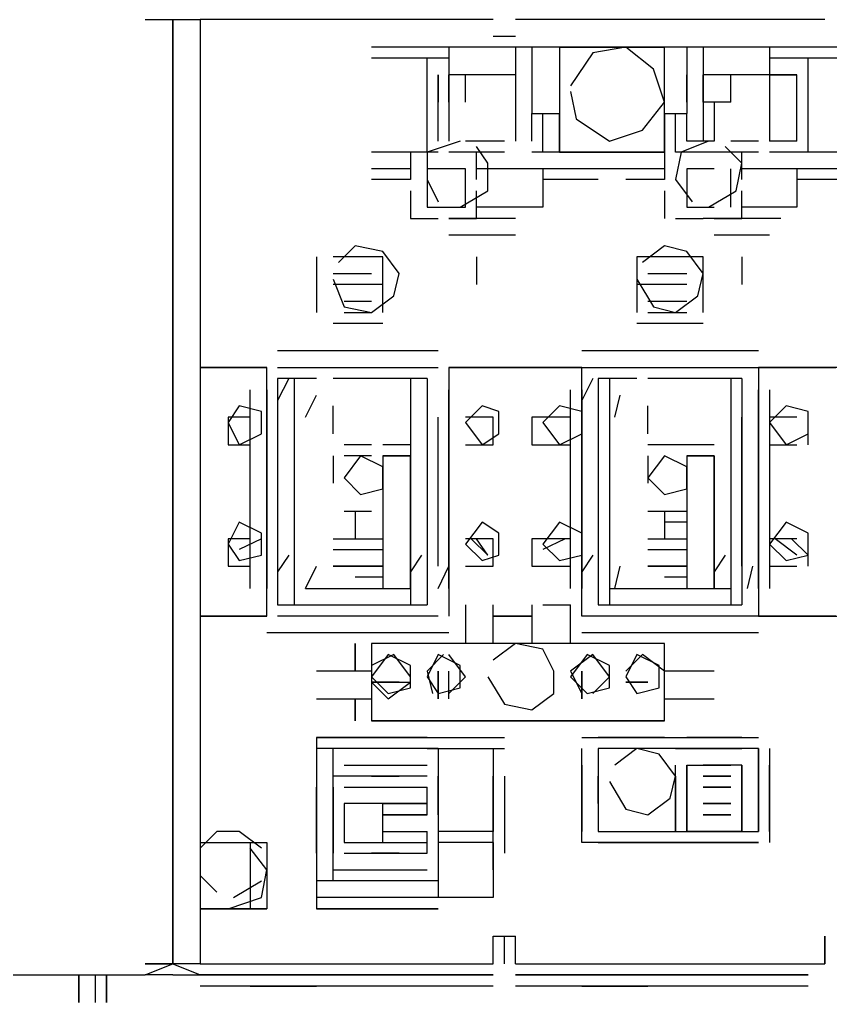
# Model space of a CAD drawing. Header units: millimetres. Extents: x 5 to 415, y 48 to 251.
# Drawn here: x 130.356 to 132.945, y 175.772 to 178.911 of the extents above; entities that cross this region are included whole.
import ezdxf

# ---------------------------------------------------------------- set-up
doc = ezdxf.new("R2010")
doc.units = ezdxf.units.MM
doc.layers.add('P', color=7, linetype='Continuous')

msp = doc.modelspace()

# ---------------------------------------------------------------- linework, layer by layer
at = {"layer": 'P'}
for points in [[(130.757, 178.911), (130.845, 178.911)], [(130.757, 178.911), (130.845, 178.911)], [(130.757, 178.911), (130.845, 178.911)], [(130.845, 178.911), (130.845, 175.895)], [(130.845, 178.911), (130.845, 175.895)], [(130.845, 178.911), (130.933, 178.911)], [(130.845, 175.895), (130.845, 178.911)], [(130.845, 175.895), (130.845, 178.911)], [(130.933, 178.911), (130.933, 175.895)], [(130.933, 178.911), (130.933, 176.318)], [(131.868, 178.911), (130.933, 178.911)], [(132.927, 178.911), (131.939, 178.911)], [(131.868, 178.858), (131.939, 178.858)], [(132.08, 178.823), (131.48, 178.823)], [(131.727, 178.823), (131.48, 178.823)], [(131.727, 178.823), (131.48, 178.823)], [(131.727, 178.823), (131.48, 178.823)], [(131.727, 178.823), (131.48, 178.823)], [(132.08, 178.823), (131.48, 178.823)], [(131.727, 178.823), (131.727, 178.735)], [(131.939, 178.823), (131.727, 178.823)], [(131.939, 178.823), (131.939, 178.735)], [(132.08, 178.823), (131.992, 178.823)], [(131.992, 178.823), (131.992, 178.735)], [(132.08, 178.823), (132.08, 178.488)], [(132.415, 178.823), (132.08, 178.823)], [(132.08, 178.823), (132.08, 178.488)], [(132.415, 178.823), (132.08, 178.823)], [(132.415, 178.823), (132.08, 178.823)], [(132.08, 178.823), (132.415, 178.823)], [(132.186, 178.805), (132.115, 178.7)], [(132.186, 178.805), (132.115, 178.7)], [(132.292, 178.823), (132.186, 178.805)], [(132.292, 178.823), (132.186, 178.805)], [(132.38, 178.753), (132.292, 178.823)], [(132.38, 178.753), (132.292, 178.823)], [(132.486, 178.823), (132.415, 178.823)], [(132.415, 178.488), (132.415, 178.823)], [(132.415, 178.488), (132.415, 178.823)], [(133.809, 178.823), (132.415, 178.823)], [(133.809, 178.823), (132.415, 178.823)], [(132.486, 178.823), (132.486, 178.735)], [(132.539, 178.823), (132.539, 178.735)], [(132.75, 178.823), (132.539, 178.823)], [(132.75, 178.823), (132.75, 178.735)], [(132.927, 178.823), (132.75, 178.823)], [(132.927, 178.823), (132.75, 178.823)], [(132.927, 178.823), (132.75, 178.823)], [(132.927, 178.823), (132.75, 178.823)], [(131.657, 178.788), (131.48, 178.788)], [(131.727, 178.788), (131.48, 178.788)], [(131.727, 178.788), (131.48, 178.788)], [(131.727, 178.788), (131.48, 178.788)], [(131.727, 178.788), (131.48, 178.788)], [(131.657, 178.488), (131.657, 178.788)], [(131.657, 178.488), (131.657, 178.788)], [(132.927, 178.788), (132.75, 178.788)], [(132.927, 178.788), (132.75, 178.788)], [(132.927, 178.788), (132.75, 178.788)], [(133.385, 178.788), (132.75, 178.788)], [(133.262, 178.788), (132.874, 178.788)], [(132.874, 178.488), (132.874, 178.788)], [(132.874, 178.488), (132.874, 178.788)], [(131.657, 178.523), (131.657, 178.735)], [(131.692, 178.735), (131.692, 178.647)], [(131.692, 178.647), (131.692, 178.735)], [(131.692, 178.523), (131.692, 178.735)], [(131.692, 178.523), (131.692, 178.735)], [(131.692, 178.523), (131.692, 178.735)], [(131.939, 178.735), (131.727, 178.735)], [(131.727, 178.647), (131.727, 178.735)], [(131.727, 178.735), (131.727, 178.647)], [(131.78, 178.647), (131.78, 178.735)], [(131.939, 178.735), (131.939, 178.523)], [(131.939, 178.735), (131.939, 178.523)], [(131.992, 178.735), (131.992, 178.611)], [(132.415, 178.647), (132.38, 178.753)], [(132.415, 178.647), (132.38, 178.753)], [(132.486, 178.735), (132.486, 178.611)], [(132.486, 178.735), (132.486, 178.647)], [(132.486, 178.647), (132.486, 178.735)], [(132.75, 178.735), (132.539, 178.735)], [(132.539, 178.647), (132.539, 178.735)], [(132.539, 178.735), (132.539, 178.647)], [(132.627, 178.735), (132.539, 178.735)], [(132.627, 178.647), (132.627, 178.735)], [(132.75, 178.735), (132.75, 178.523)], [(132.75, 178.735), (132.75, 178.523)], [(132.838, 178.735), (132.75, 178.735)], [(132.75, 178.735), (132.838, 178.735)], [(132.838, 178.523), (132.838, 178.735)], [(132.838, 178.523), (132.838, 178.735)], [(132.838, 178.523), (132.838, 178.735)], [(132.874, 178.523), (132.874, 178.735)], [(132.115, 178.682), (132.133, 178.594)], [(132.115, 178.682), (132.133, 178.594)], [(131.727, 178.647), (131.727, 178.523)], [(131.727, 178.647), (131.727, 178.523)], [(132.345, 178.558), (132.415, 178.647)], [(132.345, 178.558), (132.415, 178.647)], [(132.627, 178.647), (132.539, 178.647)], [(132.539, 178.647), (132.539, 178.523)], [(132.574, 178.647), (132.574, 178.523)], [(131.992, 178.611), (132.08, 178.611)], [(131.992, 178.523), (131.992, 178.611)], [(131.992, 178.523), (131.992, 178.611)], [(131.992, 178.523), (131.992, 178.611)], [(132.027, 178.523), (132.027, 178.611)], [(132.027, 178.488), (132.027, 178.611)], [(132.027, 178.488), (132.027, 178.611)], [(132.08, 178.488), (132.08, 178.611)], [(132.415, 178.611), (132.486, 178.611)], [(132.415, 178.611), (132.415, 178.488)], [(132.45, 178.523), (132.45, 178.611)], [(132.45, 178.488), (132.45, 178.611)], [(132.45, 178.488), (132.45, 178.611)], [(132.486, 178.523), (132.486, 178.611)], [(132.486, 178.523), (132.486, 178.611)], [(132.486, 178.523), (132.486, 178.611)], [(132.133, 178.594), (132.239, 178.523)], [(132.133, 178.594), (132.239, 178.523)], [(132.239, 178.523), (132.345, 178.558)], [(132.239, 178.523), (132.345, 178.558)], [(131.763, 178.523), (131.657, 178.488)], [(131.763, 178.523), (131.657, 178.488)], [(131.763, 178.523), (131.657, 178.488)], [(131.904, 178.523), (131.78, 178.523)], [(132.556, 178.523), (132.468, 178.488)], [(132.556, 178.523), (132.468, 178.488)], [(132.556, 178.523), (132.468, 178.488)], [(132.574, 178.523), (132.486, 178.523)], [(132.715, 178.523), (132.627, 178.523)], [(132.838, 178.523), (132.75, 178.523)], [(131.604, 178.488), (131.48, 178.488)], [(131.604, 178.488), (131.48, 178.488)], [(131.692, 178.488), (131.604, 178.488)], [(131.604, 178.488), (131.604, 178.4)], [(131.657, 178.488), (131.657, 178.4)], [(131.657, 178.488), (131.657, 178.4)], [(131.657, 178.488), (131.657, 178.4)], [(131.815, 178.488), (131.727, 178.488)], [(131.904, 178.488), (131.78, 178.488)], [(131.851, 178.453), (131.815, 178.506)], [(131.851, 178.453), (131.815, 178.506)], [(131.851, 178.453), (131.815, 178.506)], [(131.815, 178.4), (131.815, 178.488)], [(132.08, 178.488), (131.992, 178.488)], [(132.415, 178.488), (132.08, 178.488)], [(132.08, 178.488), (132.415, 178.488)], [(132.292, 178.488), (132.203, 178.488)], [(132.292, 178.488), (132.203, 178.488)], [(132.415, 178.488), (132.415, 178.4)], [(132.468, 178.488), (132.45, 178.4)], [(132.468, 178.488), (132.45, 178.4)], [(132.468, 178.488), (132.45, 178.4)], [(132.539, 178.488), (132.45, 178.488)], [(132.574, 178.488), (132.486, 178.488)], [(132.662, 178.488), (132.574, 178.488)], [(132.662, 178.453), (132.609, 178.506)], [(132.662, 178.453), (132.609, 178.506)], [(132.662, 178.453), (132.609, 178.506)], [(132.715, 178.488), (132.627, 178.488)], [(132.662, 178.4), (132.662, 178.488)], [(132.838, 178.488), (132.75, 178.488)], [(133.262, 178.488), (132.786, 178.488)], [(133.262, 178.488), (132.874, 178.488)], [(131.851, 178.364), (131.851, 178.453)], [(131.851, 178.364), (131.851, 178.453)], [(131.851, 178.364), (131.851, 178.453)], [(132.644, 178.364), (132.662, 178.453)], [(132.644, 178.364), (132.662, 178.453)], [(132.644, 178.364), (132.662, 178.453)], [(131.604, 178.435), (131.48, 178.435)], [(131.604, 178.435), (131.48, 178.435)], [(131.604, 178.435), (131.48, 178.435)], [(131.604, 178.435), (131.48, 178.435)], [(131.604, 178.435), (131.48, 178.435)], [(131.604, 178.435), (131.48, 178.435)], [(131.604, 178.435), (131.48, 178.435)], [(131.604, 178.435), (131.48, 178.435)], [(131.78, 178.435), (131.657, 178.435)], [(131.657, 178.435), (131.657, 178.312)], [(131.78, 178.312), (131.78, 178.435)], [(132.027, 178.435), (131.815, 178.435)], [(132.203, 178.435), (131.992, 178.435)], [(132.027, 178.435), (132.027, 178.312)], [(132.203, 178.435), (132.027, 178.435)], [(132.203, 178.435), (132.027, 178.435)], [(132.203, 178.435), (132.027, 178.435)], [(132.203, 178.435), (132.027, 178.435)], [(132.203, 178.435), (132.027, 178.435)], [(132.203, 178.435), (132.027, 178.435)], [(132.203, 178.435), (132.027, 178.435)], [(132.415, 178.435), (132.08, 178.435)], [(132.415, 178.435), (132.292, 178.435)], [(132.415, 178.435), (132.292, 178.435)], [(132.415, 178.435), (132.292, 178.435)], [(132.415, 178.435), (132.292, 178.435)], [(132.415, 178.435), (132.292, 178.435)], [(132.415, 178.435), (132.292, 178.435)], [(132.415, 178.435), (132.292, 178.435)], [(132.415, 178.435), (132.292, 178.435)], [(132.574, 178.435), (132.486, 178.435)], [(132.486, 178.435), (132.486, 178.312)], [(132.627, 178.312), (132.627, 178.435)], [(132.838, 178.435), (132.662, 178.435)], [(132.927, 178.435), (132.786, 178.435)], [(132.838, 178.435), (132.838, 178.312)], [(132.927, 178.435), (132.838, 178.435)], [(132.927, 178.435), (132.838, 178.435)], [(132.927, 178.435), (132.838, 178.435)], [(132.927, 178.435), (132.838, 178.435)], [(132.927, 178.435), (132.838, 178.435)], [(132.927, 178.435), (132.838, 178.435)], [(133.262, 178.435), (132.838, 178.435)], [(131.604, 178.4), (131.48, 178.4)], [(131.657, 178.4), (131.692, 178.329)], [(131.657, 178.4), (131.692, 178.329)], [(131.657, 178.4), (131.692, 178.329)], [(132.203, 178.4), (132.027, 178.4)], [(132.415, 178.4), (132.292, 178.4)], [(132.45, 178.4), (132.503, 178.329)], [(132.45, 178.4), (132.503, 178.329)], [(132.45, 178.4), (132.503, 178.329)], [(133.262, 178.4), (132.838, 178.4)], [(131.604, 178.364), (131.604, 178.276)], [(131.763, 178.312), (131.851, 178.364)], [(131.763, 178.312), (131.851, 178.364)], [(131.763, 178.312), (131.851, 178.364)], [(131.815, 178.276), (131.815, 178.364)], [(132.415, 178.364), (132.415, 178.276)], [(132.556, 178.312), (132.644, 178.364)], [(132.556, 178.312), (132.644, 178.364)], [(132.556, 178.312), (132.644, 178.364)], [(132.662, 178.276), (132.662, 178.364)], [(131.657, 178.312), (131.78, 178.312)], [(132.027, 178.312), (131.815, 178.312)], [(132.486, 178.312), (132.574, 178.312)], [(132.838, 178.312), (132.662, 178.312)], [(131.604, 178.276), (131.692, 178.276)], [(131.727, 178.276), (131.815, 178.276)], [(131.939, 178.276), (131.727, 178.276)], [(131.939, 178.276), (131.815, 178.276)], [(132.45, 178.276), (132.539, 178.276)], [(132.786, 178.276), (132.539, 178.276)], [(132.574, 178.276), (132.662, 178.276)], [(132.786, 178.276), (132.662, 178.276)], [(131.939, 178.223), (131.727, 178.223)], [(132.75, 178.223), (132.574, 178.223)], [(131.427, 178.188), (131.374, 178.135)], [(131.427, 178.188), (131.374, 178.135)], [(131.516, 178.17), (131.427, 178.188)], [(131.516, 178.17), (131.427, 178.188)], [(131.568, 178.1), (131.516, 178.17)], [(131.568, 178.1), (131.516, 178.17)], [(132.415, 178.188), (132.345, 178.135)], [(132.415, 178.188), (132.345, 178.135)], [(132.486, 178.17), (132.415, 178.188)], [(132.486, 178.17), (132.415, 178.188)], [(132.539, 178.1), (132.486, 178.17)], [(132.539, 178.1), (132.486, 178.17)], [(131.304, 178.153), (131.304, 177.976)], [(131.516, 178.153), (131.357, 178.153)], [(131.48, 178.153), (131.392, 178.153)], [(131.516, 177.976), (131.516, 178.153)], [(131.815, 178.153), (131.815, 178.065)], [(131.815, 178.153), (131.815, 178.065)], [(132.327, 178.153), (132.327, 177.976)], [(132.539, 178.153), (132.327, 178.153)], [(132.486, 178.153), (132.362, 178.153)], [(132.45, 178.153), (132.362, 178.153)], [(132.539, 177.976), (132.539, 178.153)], [(132.662, 178.153), (132.662, 178.065)], [(132.662, 178.153), (132.662, 178.065)], [(131.357, 178.1), (131.48, 178.1)], [(131.357, 178.082), (131.392, 177.994)], [(131.357, 178.082), (131.392, 177.994)], [(131.551, 178.029), (131.568, 178.1)], [(131.551, 178.029), (131.568, 178.1)], [(132.327, 178.082), (132.38, 177.994)], [(132.327, 178.082), (132.38, 177.994)], [(132.362, 178.1), (132.486, 178.1)], [(132.521, 178.029), (132.539, 178.1)], [(132.521, 178.029), (132.539, 178.1)], [(131.516, 178.065), (131.357, 178.065)], [(131.516, 178.065), (131.357, 178.065)], [(132.486, 178.065), (132.327, 178.065)], [(132.486, 178.065), (132.327, 178.065)], [(131.48, 177.976), (131.551, 178.029)], [(131.48, 177.976), (131.551, 178.029)], [(132.45, 177.976), (132.521, 178.029)], [(132.45, 177.976), (132.521, 178.029)], [(131.392, 178.012), (131.48, 178.012)], [(131.392, 177.994), (131.48, 177.976)], [(131.392, 177.994), (131.48, 177.976)], [(132.362, 178.012), (132.45, 178.012)], [(132.362, 178.012), (132.486, 178.012)], [(132.38, 177.994), (132.45, 177.976)], [(132.38, 177.994), (132.45, 177.976)], [(131.392, 177.976), (131.48, 177.976)], [(132.362, 177.976), (132.486, 177.976)], [(131.357, 177.941), (131.516, 177.941)], [(132.327, 177.941), (132.539, 177.941)], [(131.692, 177.853), (131.18, 177.853)], [(132.715, 177.853), (132.151, 177.853)], [(131.145, 177.8), (130.933, 177.8)], [(130.933, 177.8), (131.145, 177.8)], [(131.145, 177.641), (131.145, 177.8)], [(131.18, 177.8), (131.692, 177.8)], [(131.727, 177.8), (131.727, 177.641)], [(132.151, 177.8), (131.727, 177.8)], [(131.727, 177.8), (132.151, 177.8)], [(132.151, 177.8), (132.715, 177.8)], [(132.151, 177.641), (132.151, 177.8)], [(132.715, 177.8), (132.715, 177.641)], [(133.174, 177.8), (132.715, 177.8)], [(132.715, 177.8), (132.962, 177.8)], [(131.269, 177.765), (131.18, 177.765)], [(131.304, 177.765), (131.18, 177.765)], [(131.18, 177.765), (131.18, 177.042)], [(131.216, 177.765), (131.18, 177.694)], [(131.233, 177.765), (131.233, 177.042)], [(131.604, 177.765), (131.357, 177.765)], [(131.657, 177.765), (131.357, 177.765)], [(131.604, 177.765), (131.604, 177.042)], [(131.657, 177.765), (131.657, 177.042)], [(132.186, 177.765), (132.151, 177.694)], [(132.327, 177.765), (132.203, 177.765)], [(132.203, 177.765), (132.203, 177.042)], [(132.327, 177.765), (132.239, 177.765)], [(132.239, 177.765), (132.239, 177.042)], [(132.627, 177.765), (132.362, 177.765)], [(132.662, 177.765), (132.362, 177.765)], [(132.627, 177.765), (132.627, 177.042)], [(132.662, 177.765), (132.662, 177.042)], [(131.092, 177.094), (131.092, 177.729)], [(131.145, 177.094), (131.145, 177.729)], [(131.145, 177.729), (131.145, 177.094)], [(131.269, 177.641), (131.304, 177.712)], [(131.727, 177.729), (131.727, 177.094)], [(131.727, 177.729), (131.727, 177.094)], [(131.727, 177.094), (131.727, 177.729)], [(132.115, 177.094), (132.115, 177.729)], [(132.151, 177.094), (132.151, 177.729)], [(132.151, 177.729), (132.151, 177.094)], [(132.256, 177.641), (132.274, 177.712)], [(132.715, 177.729), (132.715, 177.094)], [(132.715, 177.094), (132.715, 177.729)], [(132.75, 177.729), (132.75, 177.094)], [(131.057, 177.677), (131.022, 177.624)], [(131.057, 177.677), (131.022, 177.624)], [(131.128, 177.659), (131.057, 177.677)], [(131.128, 177.659), (131.057, 177.677)], [(131.357, 177.588), (131.357, 177.677)], [(131.357, 177.588), (131.357, 177.677)], [(131.833, 177.677), (131.78, 177.624)], [(131.833, 177.677), (131.78, 177.624)], [(131.886, 177.659), (131.833, 177.677)], [(131.886, 177.659), (131.833, 177.677)], [(132.08, 177.677), (132.027, 177.624)], [(132.08, 177.677), (132.027, 177.624)], [(132.151, 177.659), (132.08, 177.677)], [(132.151, 177.659), (132.08, 177.677)], [(132.362, 177.588), (132.362, 177.677)], [(132.362, 177.588), (132.362, 177.677)], [(132.803, 177.677), (132.75, 177.624)], [(132.803, 177.677), (132.75, 177.624)], [(132.874, 177.659), (132.803, 177.677)], [(132.874, 177.659), (132.803, 177.677)], [(131.022, 177.641), (131.022, 177.553)], [(131.092, 177.641), (131.022, 177.641)], [(131.128, 177.588), (131.128, 177.659)], [(131.128, 177.588), (131.128, 177.659)], [(131.145, 177.165), (131.145, 177.641)], [(131.18, 177.641), (131.18, 177.165)], [(131.692, 177.165), (131.692, 177.641)], [(131.727, 177.641), (131.727, 177.165)], [(131.868, 177.641), (131.78, 177.641)], [(131.868, 177.553), (131.868, 177.641)], [(131.886, 177.588), (131.886, 177.659)], [(131.886, 177.588), (131.886, 177.659)], [(131.992, 177.641), (131.992, 177.553)], [(132.115, 177.641), (131.992, 177.641)], [(132.115, 177.641), (132.027, 177.641)], [(132.151, 177.588), (132.151, 177.659)], [(132.151, 177.588), (132.151, 177.659)], [(132.151, 177.165), (132.151, 177.641)], [(132.151, 177.641), (132.151, 177.165)], [(132.662, 177.165), (132.662, 177.641)], [(132.715, 177.641), (132.715, 177.165)], [(132.838, 177.641), (132.75, 177.641)], [(132.874, 177.588), (132.874, 177.659)], [(132.874, 177.588), (132.874, 177.659)], [(132.874, 177.553), (132.874, 177.641)], [(131.022, 177.624), (131.057, 177.553)], [(131.022, 177.624), (131.057, 177.553)], [(131.78, 177.624), (131.833, 177.553)], [(131.78, 177.624), (131.833, 177.553)], [(132.027, 177.624), (132.08, 177.553)], [(132.027, 177.624), (132.08, 177.553)], [(132.75, 177.624), (132.803, 177.553)], [(132.75, 177.624), (132.803, 177.553)], [(131.057, 177.553), (131.128, 177.588)], [(131.057, 177.553), (131.128, 177.588)], [(131.833, 177.553), (131.886, 177.588)], [(131.833, 177.553), (131.886, 177.588)], [(132.08, 177.553), (132.151, 177.588)], [(132.08, 177.553), (132.151, 177.588)], [(132.803, 177.553), (132.874, 177.588)], [(132.803, 177.553), (132.874, 177.588)], [(131.022, 177.553), (131.092, 177.553)], [(131.48, 177.553), (131.392, 177.553)], [(131.604, 177.553), (131.516, 177.553)], [(131.78, 177.553), (131.868, 177.553)], [(131.992, 177.553), (132.115, 177.553)], [(132.486, 177.553), (132.362, 177.553)], [(132.574, 177.553), (132.486, 177.553)], [(132.75, 177.553), (132.838, 177.553)], [(131.357, 177.518), (131.357, 177.43)], [(131.445, 177.518), (131.392, 177.447)], [(131.445, 177.518), (131.392, 177.447)], [(131.48, 177.518), (131.392, 177.518)], [(131.48, 177.518), (131.392, 177.518)], [(131.516, 177.483), (131.445, 177.518)], [(131.516, 177.483), (131.445, 177.518)], [(131.516, 177.518), (131.516, 177.094)], [(131.516, 177.518), (131.516, 177.094)], [(131.604, 177.518), (131.516, 177.518)], [(131.516, 177.518), (131.604, 177.518)], [(131.604, 177.518), (131.516, 177.518)], [(131.604, 177.518), (131.604, 177.094)], [(131.604, 177.094), (131.604, 177.518)], [(132.415, 177.518), (132.362, 177.447)], [(132.415, 177.518), (132.362, 177.447)], [(132.362, 177.518), (132.362, 177.43)], [(132.486, 177.483), (132.415, 177.518)], [(132.486, 177.483), (132.415, 177.518)], [(132.486, 177.518), (132.486, 177.094)], [(132.486, 177.518), (132.486, 177.094)], [(132.574, 177.518), (132.486, 177.518)], [(132.486, 177.518), (132.574, 177.518)], [(132.574, 177.518), (132.486, 177.518)], [(132.574, 177.518), (132.574, 177.094)], [(132.574, 177.094), (132.574, 177.518)], [(131.516, 177.412), (131.516, 177.483)], [(131.516, 177.412), (131.516, 177.483)], [(132.486, 177.412), (132.486, 177.483)], [(132.486, 177.412), (132.486, 177.483)], [(131.392, 177.447), (131.445, 177.394)], [(131.392, 177.447), (131.445, 177.394)], [(132.362, 177.447), (132.415, 177.394)], [(132.362, 177.447), (132.415, 177.394)], [(131.445, 177.394), (131.516, 177.412)], [(131.445, 177.394), (131.516, 177.412)], [(132.415, 177.394), (132.486, 177.412)], [(132.415, 177.394), (132.486, 177.412)], [(131.392, 177.341), (131.48, 177.341)], [(131.427, 177.341), (131.427, 177.253)], [(132.362, 177.341), (132.486, 177.341)], [(132.415, 177.341), (132.415, 177.253)], [(131.057, 177.306), (131.022, 177.236)], [(131.057, 177.306), (131.022, 177.236)], [(131.128, 177.271), (131.057, 177.306)], [(131.128, 177.271), (131.057, 177.306)], [(131.833, 177.306), (131.78, 177.236)], [(131.833, 177.306), (131.78, 177.236)], [(131.886, 177.271), (131.833, 177.306)], [(131.886, 177.271), (131.833, 177.306)], [(132.08, 177.306), (132.027, 177.236)], [(132.08, 177.306), (132.027, 177.236)], [(132.151, 177.271), (132.08, 177.306)], [(132.151, 177.271), (132.08, 177.306)], [(132.486, 177.306), (132.415, 177.306)], [(132.486, 177.306), (132.415, 177.306)], [(132.803, 177.306), (132.75, 177.236)], [(132.803, 177.306), (132.75, 177.236)], [(132.874, 177.271), (132.803, 177.306)], [(132.874, 177.271), (132.803, 177.306)], [(131.128, 177.2), (131.128, 177.271)], [(131.128, 177.2), (131.128, 177.271)], [(131.886, 177.2), (131.886, 177.271)], [(131.886, 177.2), (131.886, 177.271)], [(132.151, 177.2), (132.151, 177.271)], [(132.151, 177.2), (132.151, 177.271)], [(132.874, 177.2), (132.874, 177.271)], [(132.874, 177.2), (132.874, 177.271)], [(131.092, 177.253), (131.022, 177.253)], [(131.022, 177.253), (131.022, 177.165)], [(131.022, 177.236), (131.057, 177.183)], [(131.022, 177.236), (131.057, 177.183)], [(131.128, 177.253), (131.057, 177.218)], [(131.128, 177.253), (131.057, 177.218)], [(131.357, 177.253), (131.516, 177.253)], [(131.357, 177.253), (131.516, 177.253)], [(131.357, 177.253), (131.427, 177.253)], [(131.357, 177.253), (131.48, 177.253)], [(131.357, 177.253), (131.48, 177.253)], [(131.427, 177.253), (131.516, 177.253)], [(131.868, 177.253), (131.78, 177.253)], [(131.78, 177.236), (131.833, 177.183)], [(131.78, 177.236), (131.833, 177.183)], [(131.851, 177.2), (131.798, 177.253)], [(131.851, 177.2), (131.815, 177.253)], [(131.868, 177.165), (131.868, 177.253)], [(132.115, 177.253), (131.992, 177.253)], [(131.992, 177.253), (131.992, 177.165)], [(132.098, 177.253), (132.027, 177.218)], [(132.098, 177.253), (132.027, 177.218)], [(132.027, 177.236), (132.08, 177.183)], [(132.027, 177.236), (132.08, 177.183)], [(132.362, 177.253), (132.486, 177.253)], [(132.362, 177.253), (132.486, 177.253)], [(132.362, 177.253), (132.486, 177.253)], [(132.362, 177.253), (132.486, 177.253)], [(132.838, 177.253), (132.75, 177.253)], [(132.75, 177.236), (132.803, 177.183)], [(132.75, 177.236), (132.803, 177.183)], [(132.838, 177.2), (132.768, 177.253)], [(132.874, 177.2), (132.821, 177.253)], [(132.874, 177.165), (132.874, 177.253)], [(131.057, 177.183), (131.128, 177.2)], [(131.057, 177.183), (131.128, 177.2)], [(131.216, 177.2), (131.18, 177.147)], [(131.357, 177.218), (131.516, 177.218)], [(131.357, 177.218), (131.516, 177.218)], [(131.639, 177.2), (131.604, 177.147)], [(131.833, 177.183), (131.886, 177.2)], [(131.833, 177.183), (131.886, 177.2)], [(132.08, 177.183), (132.151, 177.2)], [(132.08, 177.183), (132.151, 177.2)], [(132.186, 177.2), (132.151, 177.147)], [(132.362, 177.218), (132.486, 177.218)], [(132.362, 177.218), (132.486, 177.218)], [(132.609, 177.2), (132.574, 177.147)], [(132.803, 177.183), (132.874, 177.2)], [(132.803, 177.183), (132.874, 177.2)], [(131.022, 177.165), (131.092, 177.165)], [(131.145, 177.006), (131.145, 177.165)], [(131.269, 177.094), (131.304, 177.165)], [(131.516, 177.165), (131.357, 177.165)], [(131.357, 177.165), (131.516, 177.165)], [(131.357, 177.165), (131.516, 177.165)], [(131.692, 177.094), (131.727, 177.165)], [(131.727, 177.165), (131.727, 177.006)], [(131.78, 177.165), (131.868, 177.165)], [(131.992, 177.165), (132.115, 177.165)], [(132.151, 177.006), (132.151, 177.165)], [(132.256, 177.094), (132.274, 177.165)], [(132.486, 177.165), (132.362, 177.165)], [(132.362, 177.165), (132.486, 177.165)], [(132.362, 177.165), (132.486, 177.165)], [(132.68, 177.094), (132.697, 177.165)], [(132.715, 177.165), (132.715, 177.006)], [(132.75, 177.165), (132.838, 177.165)], [(131.516, 177.13), (131.427, 177.13)], [(132.486, 177.13), (132.415, 177.13)], [(132.486, 177.13), (132.415, 177.13)], [(132.486, 177.13), (132.415, 177.13)], [(131.269, 177.094), (131.604, 177.094)], [(131.427, 177.094), (131.516, 177.094)], [(131.516, 177.094), (131.604, 177.094)], [(131.516, 177.094), (131.604, 177.094)], [(131.516, 177.094), (131.604, 177.094)], [(132.239, 177.094), (132.627, 177.094)], [(132.415, 177.094), (132.486, 177.094)], [(132.486, 177.094), (132.574, 177.094)], [(132.486, 177.094), (132.574, 177.094)], [(132.486, 177.094), (132.574, 177.094)], [(131.18, 177.042), (131.269, 177.042)], [(131.18, 177.042), (131.657, 177.042)], [(131.78, 177.042), (131.78, 176.918)], [(131.868, 176.918), (131.868, 177.042)], [(131.992, 177.042), (131.992, 176.918)], [(132.027, 177.042), (132.115, 177.042)], [(132.115, 176.918), (132.115, 177.042)], [(132.203, 177.042), (132.662, 177.042)], [(130.933, 177.006), (131.145, 177.006)], [(131.145, 177.006), (130.933, 177.006)], [(131.692, 177.006), (131.18, 177.006)], [(131.868, 177.006), (131.992, 177.006)], [(131.992, 177.006), (131.868, 177.006)], [(132.715, 177.006), (132.151, 177.006)], [(132.715, 177.006), (133.174, 177.006)], [(132.962, 177.006), (132.715, 177.006)], [(131.145, 176.953), (131.727, 176.953)], [(131.18, 176.953), (131.692, 176.953)], [(132.151, 176.953), (132.715, 176.953)], [(132.151, 176.953), (132.715, 176.953)], [(131.427, 176.83), (131.427, 176.918)], [(131.427, 176.918), (131.427, 176.83)], [(131.427, 176.918), (131.427, 176.83)], [(132.415, 176.918), (131.48, 176.918)], [(132.415, 176.918), (131.48, 176.918)], [(131.48, 176.918), (131.48, 176.795)], [(131.48, 176.918), (131.48, 176.795)], [(131.868, 176.918), (131.727, 176.918)], [(131.939, 176.918), (131.868, 176.865)], [(131.939, 176.918), (131.868, 176.865)], [(132.027, 176.9), (131.939, 176.918)], [(132.027, 176.9), (131.939, 176.918)], [(132.115, 176.918), (131.992, 176.918)], [(132.415, 176.795), (132.415, 176.918)], [(132.415, 176.83), (132.415, 176.918)], [(132.415, 176.795), (132.415, 176.918)], [(132.415, 176.83), (132.415, 176.918)], [(132.415, 176.83), (132.415, 176.918)], [(131.533, 176.883), (131.48, 176.812)], [(131.533, 176.883), (131.48, 176.812)], [(131.551, 176.883), (131.48, 176.848)], [(131.48, 176.883), (131.48, 176.795)], [(131.604, 176.848), (131.533, 176.883)], [(131.604, 176.848), (131.533, 176.883)], [(131.604, 176.812), (131.551, 176.883)], [(131.692, 176.883), (131.657, 176.812)], [(131.692, 176.883), (131.657, 176.812)], [(131.71, 176.883), (131.657, 176.83)], [(131.763, 176.848), (131.692, 176.883)], [(131.763, 176.848), (131.692, 176.883)], [(131.78, 176.812), (131.727, 176.883)], [(132.062, 176.83), (132.027, 176.9)], [(132.062, 176.83), (132.027, 176.9)], [(132.168, 176.883), (132.115, 176.812)], [(132.168, 176.883), (132.115, 176.812)], [(132.186, 176.883), (132.115, 176.83)], [(132.239, 176.848), (132.168, 176.883)], [(132.239, 176.848), (132.168, 176.883)], [(132.239, 176.812), (132.186, 176.883)], [(132.327, 176.883), (132.292, 176.812)], [(132.327, 176.883), (132.292, 176.812)], [(132.345, 176.883), (132.292, 176.83)], [(132.398, 176.848), (132.327, 176.883)], [(132.398, 176.848), (132.327, 176.883)], [(132.415, 176.83), (132.345, 176.883)], [(132.415, 176.795), (132.415, 176.883)], [(131.48, 176.83), (131.304, 176.83)], [(131.604, 176.777), (131.604, 176.848)], [(131.604, 176.777), (131.604, 176.848)], [(131.657, 176.83), (131.674, 176.759)], [(131.692, 176.742), (131.692, 176.83)], [(131.692, 176.83), (131.692, 176.742)], [(131.692, 176.742), (131.692, 176.83)], [(131.727, 176.742), (131.727, 176.83)], [(131.763, 176.777), (131.763, 176.848)], [(131.763, 176.777), (131.763, 176.848)], [(132.062, 176.759), (132.062, 176.83)], [(132.062, 176.759), (132.062, 176.83)], [(132.115, 176.83), (132.151, 176.759)], [(132.151, 176.742), (132.151, 176.83)], [(132.151, 176.742), (132.151, 176.83)], [(132.151, 176.83), (132.151, 176.742)], [(132.151, 176.742), (132.151, 176.83)], [(132.239, 176.777), (132.239, 176.848)], [(132.239, 176.777), (132.239, 176.848)], [(132.398, 176.777), (132.398, 176.848)], [(132.398, 176.777), (132.398, 176.848)], [(132.574, 176.83), (132.415, 176.83)], [(131.48, 176.812), (131.533, 176.759)], [(131.48, 176.812), (131.533, 176.759)], [(131.48, 176.795), (131.604, 176.795)], [(131.48, 176.795), (131.568, 176.795)], [(131.568, 176.795), (131.48, 176.795)], [(131.48, 176.795), (131.568, 176.795)], [(131.48, 176.795), (131.533, 176.742)], [(131.48, 176.795), (131.48, 176.706)], [(131.48, 176.795), (131.48, 176.671)], [(131.48, 176.795), (131.48, 176.671)], [(131.533, 176.742), (131.604, 176.795)], [(131.657, 176.812), (131.692, 176.759)], [(131.657, 176.812), (131.692, 176.759)], [(131.727, 176.759), (131.78, 176.812)], [(131.851, 176.812), (131.904, 176.724)], [(131.851, 176.812), (131.904, 176.724)], [(132.115, 176.812), (132.168, 176.759)], [(132.115, 176.812), (132.168, 176.759)], [(132.186, 176.759), (132.239, 176.812)], [(132.292, 176.812), (132.327, 176.759)], [(132.292, 176.812), (132.327, 176.759)], [(132.292, 176.812), (132.327, 176.759)], [(132.362, 176.795), (132.292, 176.795)], [(132.362, 176.795), (132.292, 176.795)], [(132.292, 176.795), (132.362, 176.795)], [(132.362, 176.795), (132.292, 176.795)], [(132.415, 176.706), (132.415, 176.795)], [(132.415, 176.671), (132.415, 176.795)], [(132.415, 176.671), (132.415, 176.795)], [(131.533, 176.759), (131.604, 176.777)], [(131.533, 176.759), (131.604, 176.777)], [(131.692, 176.759), (131.763, 176.777)], [(131.692, 176.759), (131.763, 176.777)], [(131.992, 176.706), (132.062, 176.759)], [(131.992, 176.706), (132.062, 176.759)], [(132.168, 176.759), (132.239, 176.777)], [(132.168, 176.759), (132.239, 176.777)], [(132.327, 176.759), (132.398, 176.777)], [(132.327, 176.759), (132.398, 176.777)], [(132.327, 176.759), (132.398, 176.777)], [(131.304, 176.742), (131.48, 176.742)], [(131.427, 176.671), (131.427, 176.742)], [(131.427, 176.742), (131.427, 176.671)], [(131.427, 176.742), (131.427, 176.671)], [(132.415, 176.742), (132.574, 176.742)], [(132.415, 176.671), (132.415, 176.742)], [(132.415, 176.671), (132.415, 176.742)], [(132.415, 176.671), (132.415, 176.742)], [(131.904, 176.724), (131.992, 176.706)], [(131.904, 176.724), (131.992, 176.706)], [(131.48, 176.671), (132.415, 176.671)], [(132.415, 176.671), (131.48, 176.671)], [(131.657, 176.618), (131.304, 176.618)], [(131.657, 176.618), (131.304, 176.618)], [(131.657, 176.618), (131.304, 176.618)], [(131.657, 176.618), (131.304, 176.618)], [(131.304, 176.618), (131.304, 176.071)], [(131.304, 176.618), (131.657, 176.618)], [(131.657, 176.618), (131.304, 176.618)], [(131.657, 176.618), (131.904, 176.618)], [(132.151, 176.618), (132.715, 176.618)], [(132.203, 176.618), (132.415, 176.618)], [(132.415, 176.618), (132.203, 176.618)], [(132.203, 176.618), (132.415, 176.618)], [(132.486, 176.618), (132.662, 176.618)], [(132.662, 176.618), (132.486, 176.618)], [(132.486, 176.618), (132.662, 176.618)], [(131.657, 176.583), (131.304, 176.583)], [(131.657, 176.583), (131.304, 176.583)], [(131.657, 176.583), (131.304, 176.583)], [(131.657, 176.583), (131.304, 176.583)], [(131.304, 176.583), (131.304, 176.16)], [(131.692, 176.583), (131.304, 176.583)], [(131.357, 176.459), (131.357, 176.583)], [(131.357, 176.459), (131.357, 176.583)], [(131.604, 176.583), (131.427, 176.583)], [(131.657, 176.583), (131.904, 176.583)], [(131.657, 176.583), (131.904, 176.583)], [(131.657, 176.583), (131.904, 176.583)], [(131.692, 176.583), (131.692, 176.318)], [(131.868, 176.583), (131.868, 176.318)], [(132.151, 176.283), (132.151, 176.583)], [(132.203, 176.583), (132.203, 176.318)], [(132.715, 176.583), (132.203, 176.583)], [(132.715, 176.583), (132.203, 176.583)], [(132.203, 176.583), (132.203, 176.318)], [(132.415, 176.583), (132.203, 176.583)], [(132.327, 176.583), (132.256, 176.53)], [(132.327, 176.583), (132.256, 176.53)], [(132.398, 176.565), (132.327, 176.583)], [(132.398, 176.565), (132.327, 176.583)], [(132.45, 176.583), (132.662, 176.583)], [(132.574, 176.583), (132.45, 176.583)], [(132.574, 176.583), (132.486, 176.583)], [(132.662, 176.583), (132.486, 176.583)], [(132.574, 176.583), (132.662, 176.583)], [(132.574, 176.583), (132.662, 176.583)], [(132.715, 176.318), (132.715, 176.583)], [(132.715, 176.583), (132.715, 176.318)], [(132.75, 176.583), (132.75, 176.283)], [(132.45, 176.495), (132.398, 176.565)], [(132.45, 176.495), (132.398, 176.565)], [(131.392, 176.53), (131.657, 176.53)], [(131.692, 176.53), (131.692, 176.195)], [(132.151, 176.53), (132.151, 176.318)], [(132.151, 176.371), (132.151, 176.53)], [(132.151, 176.318), (132.151, 176.53)], [(132.151, 176.53), (132.151, 176.318)], [(132.45, 176.318), (132.45, 176.53)], [(132.486, 176.318), (132.486, 176.53)], [(132.486, 176.53), (132.574, 176.53)], [(132.486, 176.53), (132.486, 176.318)], [(132.627, 176.53), (132.539, 176.53)], [(132.627, 176.53), (132.539, 176.53)], [(132.539, 176.53), (132.627, 176.53)], [(132.627, 176.53), (132.539, 176.53)], [(132.662, 176.53), (132.574, 176.53)], [(132.662, 176.318), (132.662, 176.53)], [(132.662, 176.53), (132.662, 176.318)], [(132.715, 176.371), (132.715, 176.53)], [(132.715, 176.53), (132.715, 176.318)], [(132.715, 176.318), (132.715, 176.53)], [(132.75, 176.318), (132.75, 176.53)], [(132.75, 176.53), (132.75, 176.318)], [(131.657, 176.495), (131.357, 176.495)], [(131.604, 176.495), (131.357, 176.495)], [(131.604, 176.495), (131.357, 176.495)], [(131.48, 176.495), (131.568, 176.495)], [(131.692, 176.495), (131.692, 176.371)], [(131.692, 176.371), (131.692, 176.495)], [(131.868, 176.371), (131.868, 176.495)], [(131.868, 176.495), (131.868, 176.371)], [(131.904, 176.495), (131.904, 176.248)], [(132.203, 176.407), (132.203, 176.495)], [(132.239, 176.477), (132.292, 176.389)], [(132.239, 176.477), (132.292, 176.389)], [(132.433, 176.424), (132.45, 176.495)], [(132.433, 176.424), (132.45, 176.495)], [(132.45, 176.495), (132.45, 176.318)], [(132.627, 176.495), (132.539, 176.495)], [(132.627, 176.495), (132.539, 176.495)], [(132.627, 176.495), (132.539, 176.495)], [(132.539, 176.495), (132.627, 176.495)], [(132.627, 176.495), (132.539, 176.495)], [(132.539, 176.495), (132.627, 176.495)], [(132.627, 176.495), (132.539, 176.495)], [(132.627, 176.495), (132.539, 176.495)], [(132.715, 176.495), (132.715, 176.318)], [(131.304, 176.248), (131.304, 176.459)], [(131.304, 176.459), (131.304, 176.248)], [(131.357, 176.459), (131.357, 176.248)], [(131.357, 176.248), (131.357, 176.459)], [(131.357, 176.248), (131.357, 176.459)], [(131.357, 176.248), (131.357, 176.459)], [(131.392, 176.459), (131.48, 176.459)], [(131.392, 176.459), (131.48, 176.459)], [(131.392, 176.459), (131.657, 176.459)], [(131.392, 176.459), (131.657, 176.459)], [(131.392, 176.459), (131.604, 176.459)], [(131.392, 176.459), (131.604, 176.459)], [(131.48, 176.459), (131.568, 176.459)], [(131.48, 176.459), (131.568, 176.459)], [(131.48, 176.459), (131.657, 176.459)], [(131.48, 176.459), (131.657, 176.459)], [(131.48, 176.459), (131.657, 176.459)], [(131.48, 176.459), (131.657, 176.459)], [(131.48, 176.459), (131.657, 176.459)], [(131.568, 176.459), (131.657, 176.459)], [(131.568, 176.459), (131.657, 176.459)], [(131.657, 176.371), (131.657, 176.459)], [(131.657, 176.371), (131.657, 176.459)], [(132.627, 176.459), (132.539, 176.459)], [(132.627, 176.459), (132.539, 176.459)], [(132.627, 176.459), (132.539, 176.459)], [(132.539, 176.459), (132.627, 176.459)], [(132.627, 176.459), (132.539, 176.459)], [(132.539, 176.459), (132.627, 176.459)], [(132.627, 176.459), (132.539, 176.459)], [(132.539, 176.459), (132.627, 176.459)], [(132.627, 176.459), (132.539, 176.459)], [(132.627, 176.459), (132.539, 176.459)], [(132.362, 176.371), (132.433, 176.424)], [(132.362, 176.371), (132.433, 176.424)], [(131.392, 176.407), (131.392, 176.318)], [(131.516, 176.407), (131.392, 176.407)], [(131.392, 176.407), (131.392, 176.283)], [(131.516, 176.407), (131.427, 176.407)], [(131.516, 176.318), (131.516, 176.407)], [(131.516, 176.283), (131.516, 176.407)], [(131.516, 176.407), (131.657, 176.407)], [(131.657, 176.407), (131.516, 176.407)], [(131.516, 176.407), (131.657, 176.407)], [(131.657, 176.407), (131.516, 176.407)], [(131.516, 176.407), (131.657, 176.407)], [(131.568, 176.407), (131.657, 176.407)], [(131.568, 176.407), (131.657, 176.407)], [(131.568, 176.407), (131.657, 176.407)], [(132.292, 176.389), (132.362, 176.371)], [(132.292, 176.389), (132.362, 176.371)], [(132.627, 176.407), (132.539, 176.407)], [(132.627, 176.407), (132.539, 176.407)], [(132.627, 176.407), (132.539, 176.407)], [(132.627, 176.407), (132.539, 176.407)], [(132.539, 176.407), (132.627, 176.407)], [(132.627, 176.407), (132.539, 176.407)], [(132.539, 176.407), (132.627, 176.407)], [(132.627, 176.407), (132.539, 176.407)], [(132.627, 176.407), (132.539, 176.407)], [(132.627, 176.407), (132.539, 176.407)], [(131.516, 176.371), (131.604, 176.371)], [(131.516, 176.371), (131.604, 176.371)], [(131.604, 176.371), (131.516, 176.371)], [(131.516, 176.371), (131.604, 176.371)], [(131.516, 176.371), (131.604, 176.371)], [(131.516, 176.371), (131.657, 176.371)], [(131.657, 176.371), (131.516, 176.371)], [(131.516, 176.371), (131.657, 176.371)], [(131.868, 176.195), (131.868, 176.371)], [(132.627, 176.371), (132.539, 176.371)], [(132.627, 176.371), (132.539, 176.371)], [(132.539, 176.371), (132.627, 176.371)], [(132.627, 176.371), (132.539, 176.371)], [(132.539, 176.371), (132.627, 176.371)], [(132.627, 176.371), (132.539, 176.371)], [(132.627, 176.371), (132.539, 176.371)], [(130.986, 176.318), (130.933, 176.265)], [(131.057, 176.318), (130.986, 176.318)], [(131.128, 176.265), (131.057, 176.318)], [(131.516, 176.318), (131.657, 176.318)], [(131.516, 176.318), (131.657, 176.318)], [(131.516, 176.318), (131.657, 176.318)], [(131.516, 176.318), (131.657, 176.318)], [(131.657, 176.248), (131.657, 176.318)], [(131.657, 176.248), (131.657, 176.318)], [(131.868, 176.318), (131.692, 176.318)], [(132.203, 176.318), (132.715, 176.318)], [(132.662, 176.318), (132.486, 176.318)], [(132.486, 176.318), (132.662, 176.318)], [(132.539, 176.318), (132.627, 176.318)], [(132.627, 176.318), (132.539, 176.318)], [(132.539, 176.318), (132.627, 176.318)], [(132.539, 176.318), (132.627, 176.318)], [(132.627, 176.318), (132.539, 176.318)], [(132.627, 176.318), (132.539, 176.318)], [(132.627, 176.318), (132.539, 176.318)], [(132.539, 176.318), (132.627, 176.318)], [(132.627, 176.318), (132.539, 176.318)], [(132.539, 176.318), (132.627, 176.318)], [(132.627, 176.318), (132.539, 176.318)], [(132.539, 176.318), (132.627, 176.318)], [(132.627, 176.318), (132.539, 176.318)], [(130.933, 176.283), (131.145, 176.283)], [(130.933, 176.283), (131.145, 176.283)], [(130.933, 176.283), (130.933, 176.071)], [(130.933, 176.283), (131.145, 176.283)], [(130.933, 176.265), (130.933, 176.177)], [(131.092, 176.283), (131.092, 176.071)], [(131.145, 176.195), (131.092, 176.265)], [(131.145, 176.283), (131.145, 176.071)], [(131.145, 176.283), (131.145, 176.071)], [(131.145, 176.283), (131.145, 176.071)], [(131.392, 176.283), (131.516, 176.283)], [(131.392, 176.283), (131.48, 176.283)], [(131.427, 176.283), (131.516, 176.283)], [(131.48, 176.283), (131.568, 176.283)], [(131.516, 176.283), (131.657, 176.283)], [(131.516, 176.283), (131.657, 176.283)], [(131.516, 176.283), (131.657, 176.283)], [(131.568, 176.283), (131.657, 176.283)], [(131.568, 176.283), (131.657, 176.283)], [(131.868, 176.283), (131.692, 176.283)], [(131.692, 176.283), (131.692, 176.107)], [(131.868, 176.283), (131.868, 176.107)], [(132.715, 176.283), (132.151, 176.283)], [(132.203, 176.283), (132.715, 176.283)], [(132.415, 176.283), (132.239, 176.283)], [(132.239, 176.283), (132.415, 176.283)], [(132.362, 176.283), (132.292, 176.283)], [(132.292, 176.283), (132.362, 176.283)], [(132.662, 176.283), (132.486, 176.283)], [(132.486, 176.283), (132.662, 176.283)], [(132.627, 176.283), (132.539, 176.283)], [(132.539, 176.283), (132.627, 176.283)], [(131.357, 176.16), (131.357, 176.248)], [(131.357, 176.16), (131.357, 176.248)], [(131.392, 176.248), (131.48, 176.248)], [(131.392, 176.248), (131.48, 176.248)], [(131.392, 176.248), (131.657, 176.248)], [(131.392, 176.248), (131.657, 176.248)], [(131.392, 176.248), (131.657, 176.248)], [(131.392, 176.248), (131.657, 176.248)], [(131.392, 176.248), (131.657, 176.248)], [(131.392, 176.248), (131.657, 176.248)], [(131.392, 176.248), (131.604, 176.248)], [(131.392, 176.248), (131.604, 176.248)], [(131.568, 176.248), (131.48, 176.248)], [(131.48, 176.248), (131.568, 176.248)], [(131.48, 176.248), (131.568, 176.248)], [(131.568, 176.248), (131.657, 176.248)], [(131.568, 176.248), (131.657, 176.248)], [(131.128, 176.107), (131.145, 176.195)], [(131.357, 176.195), (131.657, 176.195)], [(131.357, 176.195), (131.604, 176.195)], [(131.357, 176.195), (131.604, 176.195)], [(130.933, 176.177), (130.986, 176.124)], [(131.039, 176.107), (131.128, 176.16)], [(131.692, 176.16), (131.304, 176.16)], [(131.657, 176.16), (131.392, 176.16)], [(131.604, 176.16), (131.427, 176.16)], [(131.022, 176.071), (131.128, 176.107)], [(131.692, 176.107), (131.304, 176.107)], [(131.692, 176.107), (131.304, 176.107)], [(131.692, 176.107), (131.304, 176.107)], [(131.692, 176.107), (131.304, 176.107)], [(131.692, 176.107), (131.304, 176.107)], [(131.692, 176.107), (131.304, 176.107)], [(131.692, 176.107), (131.304, 176.107)], [(131.868, 176.107), (131.692, 176.107)], [(131.145, 176.071), (130.933, 176.071)], [(131.145, 176.071), (130.933, 176.071)], [(130.933, 176.071), (130.933, 175.895)], [(130.933, 176.071), (131.145, 176.071)], [(131.692, 176.071), (131.304, 176.071)], [(131.692, 176.071), (131.304, 176.071)], [(131.304, 176.071), (131.692, 176.071)], [(131.868, 175.895), (131.868, 175.983)], [(131.868, 175.983), (131.939, 175.983)], [(131.868, 175.895), (131.868, 175.983)], [(131.904, 175.895), (131.904, 175.983)], [(131.939, 175.895), (131.939, 175.983)], [(131.939, 175.895), (131.939, 175.983)], [(131.939, 175.895), (131.939, 175.983)], [(132.927, 175.983), (132.927, 175.895)], [(132.927, 175.895), (132.927, 175.983)], [(132.927, 175.983), (132.927, 175.895)], [(130.845, 175.895), (130.757, 175.895)], [(130.757, 175.895), (130.845, 175.895)], [(130.757, 175.86), (130.845, 175.895)], [(130.933, 175.895), (130.845, 175.895)], [(130.933, 175.895), (130.845, 175.895)], [(130.845, 175.895), (130.933, 175.86)], [(130.933, 175.895), (131.868, 175.895)], [(131.939, 175.895), (132.927, 175.895)], [(128.64, 175.86), (130.757, 175.86)], [(128.64, 175.86), (130.757, 175.86)], [(130.545, 175.86), (130.545, 175.772)], [(130.545, 175.772), (130.545, 175.86)], [(130.598, 175.772), (130.598, 175.86)], [(130.634, 175.772), (130.634, 175.86)], [(130.634, 175.86), (130.634, 175.772)], [(130.845, 175.86), (130.757, 175.86)], [(130.845, 175.86), (130.933, 175.86)], [(130.845, 175.86), (130.933, 175.86)], [(131.868, 175.86), (130.933, 175.86)], [(131.868, 175.86), (130.933, 175.86)], [(130.933, 175.86), (131.868, 175.86)], [(131.022, 175.86), (131.78, 175.86)], [(132.874, 175.86), (131.939, 175.86)], [(132.874, 175.86), (131.939, 175.86)], [(131.939, 175.86), (132.874, 175.86)], [(132.027, 175.86), (132.786, 175.86)], [(131.868, 175.824), (130.933, 175.824)], [(131.18, 175.824), (131.022, 175.824)], [(131.18, 175.824), (131.022, 175.824)], [(131.18, 175.824), (131.022, 175.824)], [(131.18, 175.824), (131.022, 175.824)], [(131.092, 175.824), (131.18, 175.824)], [(131.18, 175.824), (131.304, 175.824)], [(131.233, 175.824), (131.304, 175.824)], [(131.233, 175.824), (131.304, 175.824)], [(131.304, 175.824), (131.233, 175.824)], [(131.48, 175.824), (131.357, 175.824)], [(131.815, 175.824), (131.604, 175.824)], [(131.815, 175.824), (131.604, 175.824)], [(131.815, 175.824), (131.604, 175.824)], [(131.815, 175.824), (131.604, 175.824)], [(132.874, 175.824), (131.939, 175.824)], [(132.203, 175.824), (132.027, 175.824)], [(132.203, 175.824), (132.027, 175.824)], [(132.203, 175.824), (132.027, 175.824)], [(132.203, 175.824), (132.027, 175.824)], [(132.151, 175.824), (132.239, 175.824)], [(132.203, 175.824), (132.362, 175.824)], [(132.239, 175.824), (132.362, 175.824)], [(132.239, 175.824), (132.362, 175.824)], [(132.362, 175.824), (132.292, 175.824)], [(132.486, 175.824), (132.327, 175.824)], [(132.838, 175.824), (132.662, 175.824)], [(132.838, 175.824), (132.662, 175.824)], [(132.838, 175.824), (132.662, 175.824)], [(132.838, 175.824), (132.662, 175.824)]]:
    msp.add_lwpolyline(points, dxfattribs=at)

doc.saveas('drawing.dxf')
